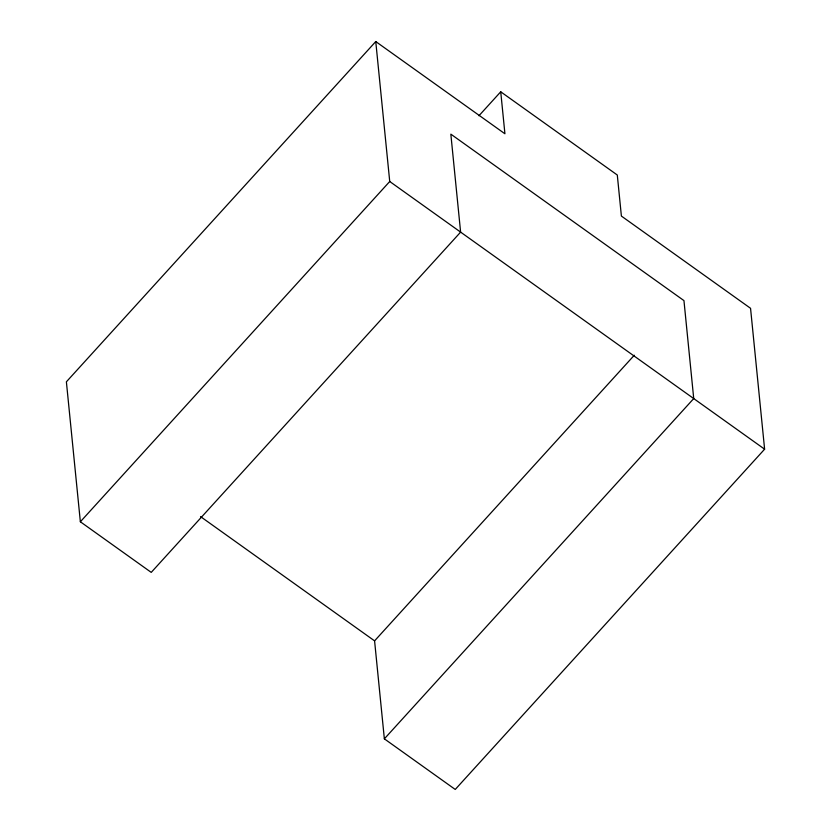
<?xml version="1.0" encoding="UTF-8"?>
<svg xmlns="http://www.w3.org/2000/svg" width="831" height="831" viewBox="0 0 831 831"><rect width="100%" height="100%" fill="white"/><g stroke="black" fill="none" stroke-linecap="round" stroke-linejoin="round"><path stroke-width="1.25" d="M500.729 91.794L504.926 133.781L375.757 41.55L66.387 381.813L80.358 521.775L151.232 572.382L460.613 232.119L450.838 134.144L683.955 300.604L693.729 398.568L384.358 738.842L455.243 789.45L764.613 449.187L750.549 308.301L621.391 216.07L617.298 175.019L500.729 91.794L478.947 115.748M80.358 521.775L389.729 181.501L375.757 41.55M384.358 738.842L374.584 640.867L634.282 355.242M389.729 181.501L764.613 449.187M200.531 516.591L374.584 640.867"/></g></svg>
